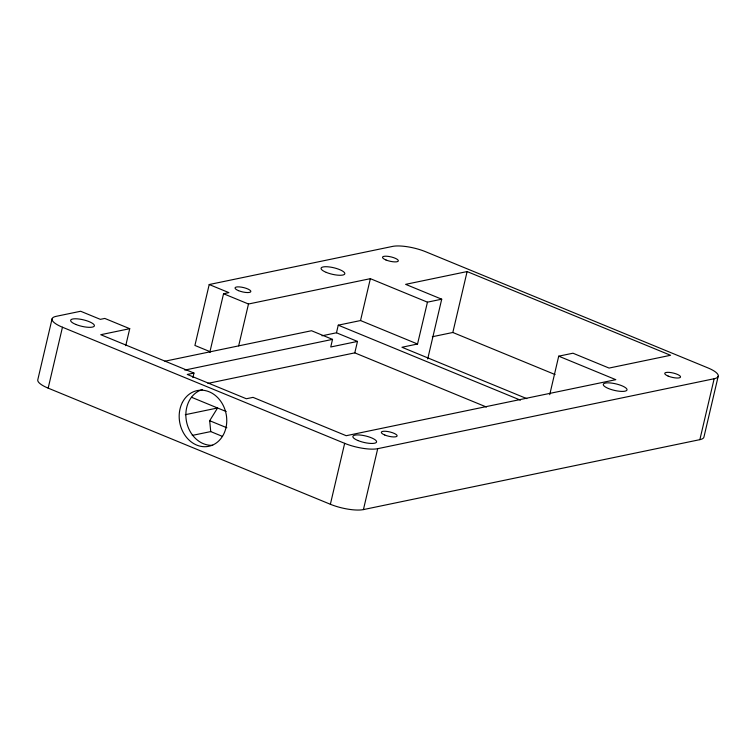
<?xml version="1.0" encoding="UTF-8"?>
<svg xmlns="http://www.w3.org/2000/svg" width="756" height="756" viewBox="0 0 756 756"><rect width="100%" height="100%" fill="white"/><g stroke="black" fill="none" stroke-linecap="round" stroke-linejoin="round"><path stroke-width="1.13" d="M549.725 394.679L558.712 356.17L572.972 353.213L609.071 368.068L670.563 355.282L467.113 271.565L405.622 284.35L441.712 299.196L427.698 358.968M52.088 318.824L37.8 379.739A24.39 6.681 13.2 0 0 48.167 388.14L330.372 504.271A24.39 6.681 13.2 0 0 363.428 509.591L699.867 439.652A24.39 6.681 13.2 0 0 703.912 437.176L718.2 376.261M48.167 388.14L62.455 327.225A24.39 6.681 13.2 0 1 56.133 316.348L80.646 311.255L100.331 319.353L104.791 318.427L129.73 328.69L125.742 345.662M699.867 439.652L714.155 378.737A24.39 6.681 13.2 0 0 707.833 367.86L425.628 251.729A24.39 6.681 13.2 0 0 392.572 246.409L209.204 284.53L194.916 345.445L210.461 351.842M192.893 377.584L193.952 373.058L100.765 334.71L129.73 328.69M209.799 352.362L223.549 293.744L228.888 292.629L209.204 284.53M238.66 345.879L248.488 304.006L370.364 278.671L427.452 302.164L441.712 299.196M164.921 361.207L311.519 330.731L332.527 339.378L330.741 346.985L357.475 341.428L354.791 352.863L207.957 383.377M321.99 335.796L336.477 332.791L338.253 325.175L360.536 320.544L417.539 344.008L427.452 302.164M360.536 320.544L370.364 278.671M330.372 504.271L344.66 443.347L62.455 327.225M363.428 509.591L377.716 448.677L714.155 378.737M432.328 336.741L452.825 332.479L467.113 271.565M222.491 436.42L210.735 431.581L209.686 420.714L217.558 407.985L185.286 414.694M184.795 370.081L332.527 339.378M193.952 373.058L187.271 374.447L246.333 398.752L253.024 397.363L346.21 435.711L615.809 379.673L558.712 356.17M417.539 344.008L401.956 347.259L526.819 398.639M192.251 435.418L210.735 431.581M452.825 332.479L555.093 374.56M338.253 325.175L520.43 400.151M336.477 332.791L357.475 341.428M223.549 293.744L248.488 304.006M354.791 352.863L486.439 407.03M191.542 397.278L226.148 411.519M209.686 420.714L226.838 427.764M377.716 448.677A24.39 6.681 13.2 0 1 344.66 443.347M212.672 445.293A28.463 23.587 78.3 0 1 186.392 420.979A28.463 23.587 78.3 0 1 202.589 389.51M326.261 272.387A12.2 3.345 13.2 0 0 344.812 273.814A12.2 3.345 13.2 0 0 327.764 266.792A12.2 3.345 13.2 0 0 326.261 272.387M358.023 440.568A12.2 3.345 13.2 0 0 376.573 441.995A12.2 3.345 13.2 0 0 359.525 434.983A12.2 3.345 13.2 0 0 358.023 440.568M608.457 388.518A12.2 3.345 13.2 0 0 627.017 389.935A12.2 3.345 13.2 0 0 609.96 382.923A12.2 3.345 13.2 0 0 608.457 388.518M75.827 324.447A12.2 3.345 13.2 0 0 94.377 325.874A12.2 3.345 13.2 0 0 77.32 318.852A12.2 3.345 13.2 0 0 75.827 324.447M182.404 402.428A28.463 23.587 78.3 0 0 202.882 446.635A28.463 23.587 78.3 0 0 223.634 406.293A28.463 23.587 78.3 0 0 182.404 402.428M238.471 290.635A8.127 2.23 13.2 0 0 250.841 291.589A8.127 2.23 13.2 0 0 239.472 286.911A8.127 2.23 13.2 0 0 238.471 290.635M385.976 259.979A8.127 2.23 13.2 0 0 398.336 260.924A8.127 2.23 13.2 0 0 386.977 256.246A8.127 2.23 13.2 0 0 385.976 259.979M668.172 376.101A8.127 2.23 13.2 0 0 680.542 377.055A8.127 2.23 13.2 0 0 669.173 372.377A8.127 2.23 13.2 0 0 668.172 376.101M384.757 435.012A8.127 2.23 13.2 0 0 397.127 435.966A8.127 2.23 13.2 0 0 385.758 431.289A8.127 2.23 13.2 0 0 384.757 435.012"/></g></svg>
